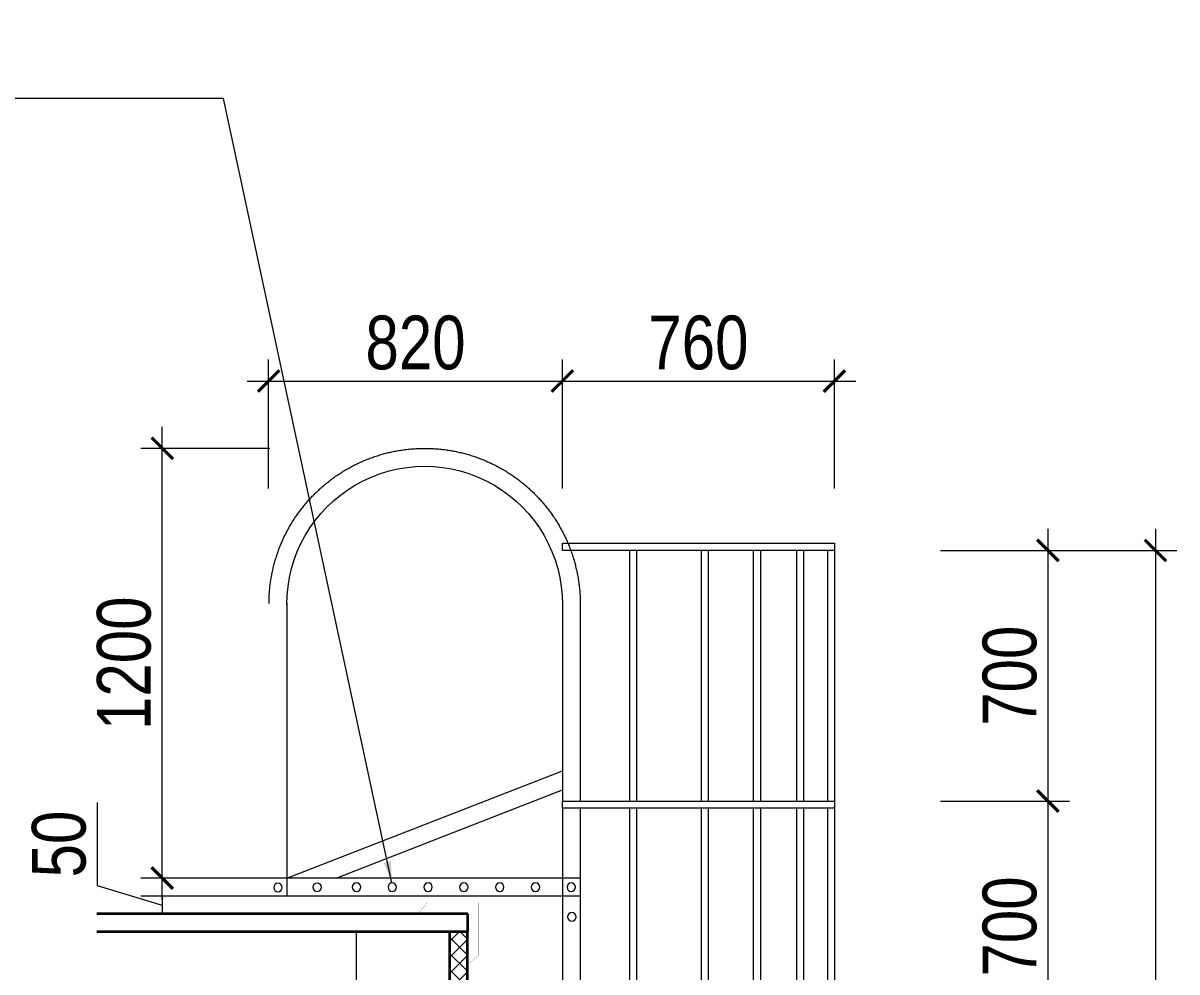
# Model space of a CAD drawing. Header units: millimetres. Extents: x -547695 to 905972, y -1055718 to 167349.
# Drawn here: x -488472 to -482027, y -968577 to -963279 of the extents above; entities that cross this region are included whole.
import ezdxf
from ezdxf.xclip import XClip

# ---------------------------------------------------------------- set-up
doc = ezdxf.new("R2010")
doc.units = ezdxf.units.MM
doc.header["$XCLIPFRAME"] = 0
doc.linetypes.add('CellPin- Chi Thang sat len mai$0$CellPin- Chi Thang sat len mai$0$CENTER', pattern=[2, 1.25, -0.25, 0.25, -0.25])
doc.linetypes.add('HIDDEN', pattern=[9.524999999999999, 6.35, -3.175])
doc.layers.get('DEFPOINTS').update_dxf_attribs({"color": 1, "lineweight": 25})
doc.layers.add('7a-Flashing_01', color=1, linetype='Continuous')
for name, color, linetype, lineweight in [('A-DIMS', 8, 'Continuous', 9), ('A-EQPM', 127, 'Continuous', 9), ('A-HEVY', 111, 'Continuous', 35), ('A-PATT', 252, 'Continuous', 9), ('CellPin- Chi Thang sat len mai$0$CellPin- Chi Thang sat len mai$0$DIM TAN', 169, 'Continuous', 13), ('CellPin- Chi Thang sat len mai$0$CellPin- Chi Thang sat len mai$0$NTT-252-DIM', 252, 'Continuous', 9)]:
    doc.layers.add(name, color=color, linetype=linetype, lineweight=lineweight)
doc.styles.add('VTK_Arial', font='arial.ttf', dxfattribs={"width": 0.8})
doc.dimstyles.new('A-2.5-DIM120 x 2', dxfattribs={"dimscale": 120, "dimtxt": 2.5, "dimasz": 1, "dimexe": 1, "dimexo": 0, "dimgap": 0.5, "dimtad": 1, "dimdec": 0, "dimlfac": 0.5, "dimzin": 12, "dimdsep": 46, "dimtxsty": 'VTK_Arial', "dimblk": 'ARCHTICK', "dimcen": 0, "dimdle": 1, "dimclrd": 256, "dimclre": 256, "dimclrt": 7, "dimadec": 1, "dimazin": 3, "dimtfac": 1, "dimtdec": 0, "dimtmove": 0, "dimatfit": 2, "dimfxl": 5, "dimfxlon": 1, "dimtfill": 1, "dimtolj": 1, "dimtzin": 0, "dimlwd": -1, "dimlwe": -1, "dimarcsym": 0})

# ---------------------------------------------------------------- blocks, each defined once
blk = doc.blocks.new('CellPin- Chi Thang sat len mai$0$CellPin- Chi Thang sat len mai$0$longthang')
at = {"layer": 'A-EQPM'}
blk.add_line((-372.7924551963806, 63.0818787815515), (-372.7924551963806, -616.9181212184485), dxfattribs=at)
for points in [[(387.2075448036194, 83.08187866231071), (-372.7924551964032, 83.08187878152023), (-372.7924551964032, 63.081878781551495), (387.2075448036194, 63.081878781551495)], [(387.2075449489057, -616.9181212184776), (-372.7924551964061, -616.9181212184776), (-372.7924551964061, -636.9181212184448), (387.2075449489057, -636.9181212184448)]]:
    blk.add_wipeout(points).dxf.layer = 'A-EQPM'
for p, q in [((-352.7924551963806, 63.0818787815515), (-352.7924551963806, -616.9181212184485)), ((-286.3347321161509, 63.0818787815515), (-286.3347321161509, -616.9181212184485)), ((-266.3347321161509, 63.0818787815515), (-266.3347321161509, -616.9181212184485)), ((-165.9905080795288, 63.0818787815515), (-165.9905080795288, -616.9181212184485)), ((-145.9905080795288, 63.0818787815515), (-145.9905080795288, -616.9181212184485)), ((-20, 63.0818787815515), (-20, -616.9181212184485)), ((0, 63.0818787815515), (0, -616.9181212184485)), ((180, 63.0818787815515), (180, -616.9181212184485)), ((200, 63.0818787815515), (200, -616.9181212184485))]:
    blk.add_line(p, q, dxfattribs=at)
for points in [[(387.2075448036194, 83.0818787815515), (-372.7924551963806, 83.0818787815515), (-372.7924551963806, 63.0818787815515), (387.2075448036194, 63.0818787815515)], [(387.2075449489057, -616.9181212184485), (-372.7924551963806, -616.9181212184485), (-372.7924551963806, -636.9181212184485), (387.2075449489057, -636.9181212184485)]]:
    blk.add_lwpolyline(points, close=True, dxfattribs=at)
blk.add_wipeout([(387.2075449489057, 83.08187878152228), (-372.7924551964061, 83.08187878152228), (-372.7924551964061, 63.08187878155513), (387.2075449489057, 63.08187878155513)]).dxf.layer = 'A-EQPM'
blk.add_lwpolyline([(387.2075449489057, 83.0818787815515), (-372.7924551963806, 83.0818787815515), (-372.7924551963806, 63.0818787815515), (387.2075449489057, 63.0818787815515)], close=True, dxfattribs=at)
blk = doc.blocks.new('CellPin- Chi Thang sat len mai$0$CellPin- Chi Thang sat len mai$0$dfsgdsfg2dfs1g321')
at = {"layer": 'A-EQPM'}
for p, q in [((700.019496220164, 93.75397236202843, 2.485727519996317e-05), (711.269496220164, 93.75397236202843, 2.485727519996317e-05)), ((706.269496220164, -93.74602763797157, 2.485727519996317e-05), (706.269496220164, 93.75397236202843, 2.485727519996317e-05)), ((711.269496220164, 93.75397236202843, 2.485727519996317e-05), (711.269496220164, -93.74602763797157, 2.485727519996317e-05)), ((713.769496220164, 68.75397236202843, 2.485727519996317e-05), (711.269496220164, 68.75397236202843, 2.485727519996317e-05)), ((713.769496220164, 43.75397236202843, 2.485727519996317e-05), (713.769496220164, 68.75397236202843, 2.485727519996317e-05)), ((723.769496220164, 66.25397236202843, 2.485727519996317e-05), (713.769496220164, 66.25397236202843, 2.485727519996317e-05)), ((723.769496220164, 46.25397236202843, 2.485727519996317e-05), (723.769496220164, 66.25397236202843, 2.485727519996317e-05)), ((713.769496220164, 43.75397236202843, 2.485727519996317e-05), (711.269496220164, 43.75397236202843, 2.485727519996317e-05)), ((723.769496220164, 61.25397236202843, 2.485727519996317e-05), (713.769496220164, 61.25397236202843, 2.485727519996317e-05)), ((723.769496220164, 51.25397236202843, 2.485727519996317e-05), (713.769496220164, 51.25397236202843, 2.485727519996317e-05)), ((723.769496220164, 46.25397236202843, 2.485727519996317e-05), (713.769496220164, 46.25397236202843, 2.485727519996317e-05)), ((711.269496220164, 25.00397236202843, 2.485727519996317e-05), (940.801677390933, 25.0039086266188, 2.739263627304922e-05)), ((940.801677390933, 25.00390862685163, 2.739263627304922e-05), (1204.216522464529, 25, 7.203556805279732e-06)), ((711.269496220164, -24.99602763797157, 2.485727519996317e-05), (940.8024684488773, -24.99609137326479, 2.739265470630414e-05)), ((940.8024684488773, -24.99609137303196, 2.739265470630414e-05), (1204.216522464529, -25, 7.203556805279732e-06)), ((713.769496220164, -43.74602763797157, 2.485727519996317e-05), (711.269496220164, -43.74602763797157, 2.485727519996317e-05)), ((713.769496220164, -43.74602763797157, 2.485727519996317e-05), (713.769496220164, -68.74602763797157, 2.485727519996317e-05)), ((723.769496220164, -46.24602763797157, 2.485727519996317e-05), (713.769496220164, -46.24602763797157, 2.485727519996317e-05)), ((723.769496220164, -51.24602763797157, 2.485727519996317e-05), (713.769496220164, -51.24602763797157, 2.485727519996317e-05)), ((723.769496220164, -61.24602763797157, 2.485727519996317e-05), (713.769496220164, -61.24602763797157, 2.485727519996317e-05)), ((723.769496220164, -46.24602763797157, 2.485727519996317e-05), (723.769496220164, -66.24602763797157, 2.485727519996317e-05)), ((700.019496220164, -93.74602763797157, 2.485727519996317e-05), (711.269496220164, -93.74602763797157, 2.485727519996317e-05)), ((713.769496220164, -68.74602763797157, 2.485727519996317e-05), (711.269496220164, -68.74602763797157, 2.485727519996317e-05)), ((723.769496220164, -66.24602763797157, 2.485727519996317e-05), (713.769496220164, -66.24602763797157, 2.485727519996317e-05))]:
    blk.add_line(p, q, dxfattribs=at)
at = {"layer": 'A-EQPM', "linetype": 'CellPin- Chi Thang sat len mai$0$CellPin- Chi Thang sat len mai$0$CENTER', "ltscale": 0.2}
blk.add_line((1504.477079162374, 0), (646.1820972636342, 0.003972362028434873, 2.485727519996317e-05), dxfattribs=at)
blk = doc.blocks.new('CellPin- Chi Thang sat len mai$0$CellPin- Chi Thang sat len mai$0$12wsaaf')
at = {"layer": 'A-EQPM'}
for p, q in [((-417.5000001124572, 13141.45849128102, -1.93292040339424), (-417.5000000745058, 12440.35742544057, -0.06216875110829934)), ((292.4999999320135, 12992.79849947616, -1.824038377807003), (292.4999999599531, 11490, -1.824038377807003)), ((342.4999999320135, 12992.67600889597, -1.824038377807003), (342.4999999599531, 11490, -1.824038377807003)), ((1111.657040524064, 12992.67600828595, -1.824038377807003), (1111.657040523831, 11656.45216840878, -1.824038377807003)), ((1161.657040524296, 12992.79849880934, -1.824038377807003), (1161.657040523831, 11656.4521681862, -1.824038377807003)), ((342.4990754015744, -4123.547830100171, -1.824038377807003), (292.4990754015744, -4123.547830102034, -1.824038377807003))]:
    blk.add_line(p, q, dxfattribs=at)
at = {"layer": 'A-EQPM', "ltscale": 100}
for p, q in [((292.4999999462161, 12225.31576454919, -1.824038377807003), (1161.657040523831, 12225.31576454919, -1.824038377807003)), ((292.4999999473803, 12175.31576455012, -1.824038377807003), (1161.657040524064, 12175.31576454919, -1.824038377807003))]:
    blk.add_line(p, q, dxfattribs=at)
at = {"layer": 'A-EQPM', "linetype": 'CellPin- Chi Thang sat len mai$0$CellPin- Chi Thang sat len mai$0$CENTER', "ltscale": 5}
blk.add_line((317.4990758830681, -3484.614778896794, -1.824038377807003), (317.4990758830681, -4152.706788472831, -1.824038377807003), dxfattribs=at)
at = {"layer": 'A-EQPM', "elevation": -1.824038377807003}
blk.add_lwpolyline([(1161.657040523831, 11656.4521681862), (1111.657040523831, 11656.45216818806), (1161.657965876628, 11656.45216818806)], dxfattribs=at)
at = {"layer": 'A-EQPM', "linetype": 'HIDDEN', "ltscale": 20, "elevation": -1.824038377807003}
blk.add_lwpolyline([(-647.2184544531628, -4273.544668393792), (1199.443759902846, -4273.544668393792)], dxfattribs=at)
at = {"layer": 'A-EQPM'}
for centre, radius in [((317.499999946449, 12200.31576455012, -1.824038377807003), 11.875), ((417.499999946449, 12200.31576455012, -1.824038377807003), 11.875), ((517.499999946449, 12200.31576455012, -1.824038377807003), 11.875), ((617.499999946449, 12200.31576455012, -1.824038377807003), 11.875), ((717.499999946449, 12200.31576455012, -1.824038377807003), 11.875), ((817.499999946449, 12200.31576455012, -1.824038377807003), 11.875), ((917.499999946449, 12200.31576455012, -1.824038377807003), 11.875), ((1027.07852023514, 12199.83043486997, -1.824038377807003), 11.875), ((1136.657040523831, 12199.34510518983, -1.824038377807003), 11.875), ((315.9612534232438, 8273.452214813791, -1.824038377807003), 11.875), ((315.9612534232438, 7973.452214813791, -1.824038377807003), 11.875), ((315.9612534232438, 7973.452214813791, -1.824038377807003), 11.875), ((315.9612534232438, 6773.452214813791, -1.824038377807003), 11.875), ((315.9612534232438, 6473.452214813791, -1.824038377807003), 11.875), ((315.9612534232438, 6173.452214813791, -1.824038377807003), 11.875), ((315.9612534232438, 5873.452214813791, -1.824038377807003), 11.875), ((315.9612534232438, 5573.452214813791, -1.824038377807003), 11.875), ((315.9612534232438, 5273.452214813791, -1.824038377807003), 11.875), ((315.9612534232438, -2226.547785186209, -1.824038377807003), 11.875), ((315.9612534232438, -2526.547785186209, -1.824038377807003), 11.875), ((315.9612534232438, -2826.547785186209, -1.824038377807003), 11.875), ((315.9612534232438, -3126.547785186209, -1.824038377807003), 11.875), ((315.9612534232438, -3426.547785186209, -1.824038377807003), 11.875), ((315.9612534232438, -3726.547785186209, -1.824038377807003), 11.875), ((317.4990758830681, -4023.547785186209, -1.824038377807003), 11.87550657336813)]:
    blk.add_circle(centre, radius, dxfattribs=at)
at = {"layer": 'CellPin- Chi Thang sat len mai$0$CellPin- Chi Thang sat len mai$0$DIM TAN'}
ref = blk.add_blockref('CellPin- Chi Thang sat len mai$0$CellPin- Chi Thang sat len mai$0$dfsgdsfg2dfs1g321', (118.8835705099627, 11776.45092601422, -1.824038377807003), dxfattribs=at)
XClip(ref).set_block_clipping_path([(653.2296383173962, -179.83616912404977), (992.7734700140136, 150.21368494556373)])
ref = blk.add_blockref('CellPin- Chi Thang sat len mai$0$CellPin- Chi Thang sat len mai$0$dfsgdsfg2dfs1g321', (1318.816698573995, -2223.550601017661, -1.824038377807003), dxfattribs=dict(at, xscale=-1))
XClip(ref).set_block_clipping_path([(700.0194962209207, -179.83592742502515), (976.3177220631042, 150.21182567290816)])
ref = blk.add_blockref('CellPin- Chi Thang sat len mai$0$CellPin- Chi Thang sat len mai$0$dfsgdsfg2dfs1g321', (1318.816698573995, -3723.550601017661, -1.824038377807003), dxfattribs=dict(at, xscale=-1))
XClip(ref).set_block_clipping_path([(700.0194962209207, -179.83592742502515), (976.3177220631042, 150.21182567290816)])
at = {"layer": 'CellPin- Chi Thang sat len mai$0$CellPin- Chi Thang sat len mai$0$NTT-252-DIM'}
blk.add_blockref('CellPin- Chi Thang sat len mai$0$CellPin- Chi Thang sat len mai$0$longthang', (-44.70754487626255, -1386.62966400478, -1.824038377807003), dxfattribs=at)
at = {"layer": 'A-EQPM'}
for p, q in [((292.4990745736286, 11509.99999988079, -1.824038377807003), (292.4990753908642, -4123.547874979675, -1.824038377807003)), ((342.4990745736286, 11509.99999988079, -1.824038377807003), (342.4990753908642, -4123.547874979675, -1.824038377807003))]:
    blk.add_line(p, q, dxfattribs=at)
for centre in [(315.9612534232438, -1626.547785186209, -1.824038377807003), (315.9612534232438, -1926.547785186209, -1.824038377807003)]:
    blk.add_circle(centre, 11.875, dxfattribs=at)
blk.add_wipeout([(342.4999999254942, 13160.265737554459), (-417.5000001123926, 13160.265737673668), (-417.5000001123926, 13140.265737673699), (342.4999999254942, 13140.265737673699)]).translate(0, 0, -0.06232576694626957).dxf.layer = 'A-EQPM'
for p, q in [((-397.5000001124572, 13141.45849128102, -1.93292040339424), (-397.5000000745058, 12440.35742544057, -0.06216875110829934)), ((-331.0422769943252, 13141.45849128102, -1.93292040339424), (-331.0422769943252, 12420.35742544057, -0.06216875110829934)), ((-311.0422769943252, 13141.45849128102, -1.93292040339424), (-311.0422769943252, 12420.35742544057, -0.06216875110829934)), ((-210.698052957654, 13141.45849128102, -1.93292040339424), (-210.698052957654, 12420.35742544057, -0.06216875110829934)), ((-190.698052957654, 13141.45849128102, -1.93292040339424), (-190.698052957654, 12420.35742544057, -0.06216875110829934)), ((-64.70754487812519, 13141.45849128102, -1.93292040339424), (-64.70754487812519, 12420.35742544057, -0.06216875110829934)), ((-44.70754487812519, 13141.45849128102, -1.93292040339424), (-44.70754487812519, 12420.35742544057, -0.06216875110829934)), ((135.2924551218748, 13141.45849128102, -1.93292040339424), (135.2924551218748, 12420.35742544057, -0.06216875110829934)), ((155.2924551218748, 13141.45849128102, -1.93292040339424), (155.2924551218748, 12420.35742544057, -0.06216875110829934))]:
    blk.add_line(p, q, dxfattribs=at)
at = {"layer": 'A-EQPM', "elevation": -1.824038377807003}
blk.add_lwpolyline([(342.4999999254942, 13160.26573767362), (-417.5000001124572, 13160.26573767362), (-417.5000001124572, 13140.26573767362), (342.4999999254942, 13140.26573767362)], close=True, dxfattribs=at)
at = {"layer": 'CellPin- Chi Thang sat len mai$0$CellPin- Chi Thang sat len mai$0$NTT-252-DIM'}
for p in [(-44.70754487998784, 11213.37033599522, -1.824038377807003), (-44.70754487812519, 7713.37033599522, -1.824038377807003), (-44.70754487626255, -686.6296640047804, -1.824038377807003)]:
    blk.add_blockref('CellPin- Chi Thang sat len mai$0$CellPin- Chi Thang sat len mai$0$longthang', p, dxfattribs=at)
at = {"layer": 'A-EQPM'}
for centre in [(315.9612534232438, 10973.45221481379, -1.824038377807003), (315.9612534232438, 10673.45221481379, -1.824038377807003), (315.9612534232438, 7673.452214813791, -1.824038377807003), (315.9612534232438, 7373.452214813791, -1.824038377807003), (315.9612534232438, 7073.452214813791, -1.824038377807003), (315.9612534232438, -726.5477851862088, -1.824038377807003), (315.9612534232438, -1026.547785186209, -1.824038377807003), (315.9612534232438, -1326.547785186209, -1.824038377807003)]:
    blk.add_circle(centre, 11.875, dxfattribs=at)
at = {"layer": 'CellPin- Chi Thang sat len mai$0$CellPin- Chi Thang sat len mai$0$DIM TAN'}
ref = blk.add_blockref('CellPin- Chi Thang sat len mai$0$CellPin- Chi Thang sat len mai$0$dfsgdsfg2dfs1g321', (1318.770416560117, 7776.449393346906, -1.824038377807003), dxfattribs=dict(at, xscale=-1))
XClip(ref).set_block_clipping_path([(700.0194962209207, -179.83616912404977), (976.271440670098, 150.21187389682018)])
at = {"layer": 'CellPin- Chi Thang sat len mai$0$CellPin- Chi Thang sat len mai$0$NTT-252-DIM'}
for p in [(-44.70754487812519, 11913.37033599522, -1.824038377807003), (-44.70754487998784, 10513.37033599522, -1.824038377807003), (-44.70754487719387, 13.37033599521965, -1.824038377807003)]:
    blk.add_blockref('CellPin- Chi Thang sat len mai$0$CellPin- Chi Thang sat len mai$0$longthang', p, dxfattribs=at)
blk.add_wipeout([(342.5000000707805, 13160.265737672977), (-417.50000011239547, 13160.265737672977), (-417.50000011239547, 13140.26573767301), (342.5000000707805, 13140.26573767301)]).translate(0, 0, -0.06232576694626957).dxf.layer = 'A-EQPM'
at = {"layer": 'A-EQPM'}
blk.add_line((-417.5000000745058, 12420.35742543987, -0.06216875110829934), (-417.5000000745058, 11996.45221477677, -1.824038377807003), dxfattribs=at)
at = {"layer": 'A-EQPM', "elevation": -1.824038377807003}
blk.add_lwpolyline([(342.5000000707805, 13160.26573767362), (-417.5000001124572, 13160.26573767362), (-417.5000001124572, 13140.26573767362), (342.5000000707805, 13140.26573767362)], close=True, dxfattribs=at)
at = {"layer": 'A-EQPM'}
for centre in [(315.9612534232438, 11873.45221481379, -1.824038377807003), (315.9612534232438, 11573.45221481379, -1.824038377807003), (315.9612534232438, 11273.45221481379, -1.824038377807003), (315.9612534232438, 10373.45221481379, -1.824038377807003), (315.9612534232438, 10373.45221481379, -1.824038377807003), (315.9612534232438, 10073.45221481379, -1.824038377807003), (315.9612534232438, 10073.45221481379, -1.824038377807003), (315.9612534232438, -126.5477851862088, -1.824038377807003), (315.9612534232438, -426.5477851862088, -1.824038377807003)]:
    blk.add_circle(centre, 11.875, dxfattribs=at)
at = {"layer": 'A-EQPM', "ltscale": 5}
for radius in [434.5834319749092, 384.5834319749092]:
    blk.add_arc((727.0785202265251, 12990.7323325742, -1.824038377807003), radius, 359.727594167615, 180.2724058857452, dxfattribs=at)
at = {"layer": 'CellPin- Chi Thang sat len mai$0$CellPin- Chi Thang sat len mai$0$DIM TAN'}
ref = blk.add_blockref('CellPin- Chi Thang sat len mai$0$CellPin- Chi Thang sat len mai$0$dfsgdsfg2dfs1g321', (1318.770416560117, 11776.44939334691, -1.824038377807003), dxfattribs=dict(at, xscale=-1))
XClip(ref).set_block_clipping_path([(700.0194962209207, -179.83616912404977), (976.271440670098, 150.21187389682018)])
ref = blk.add_blockref('CellPin- Chi Thang sat len mai$0$CellPin- Chi Thang sat len mai$0$dfsgdsfg2dfs1g321', (1318.807442171499, -223.5504389544949, -1.824038377807003), dxfattribs=dict(at, xscale=-1))
XClip(ref).set_block_clipping_path([(700.0194962209207, -179.83592742502515), (976.308465788723, 150.21178565715672)])
at = {"layer": 'CellPin- Chi Thang sat len mai$0$CellPin- Chi Thang sat len mai$0$NTT-252-DIM'}
for p in [(-44.70754487998784, 9813.37033599522, -1.824038377807003), (-44.70754487626255, 713.3703359952196, -1.824038377807003)]:
    blk.add_blockref('CellPin- Chi Thang sat len mai$0$CellPin- Chi Thang sat len mai$0$longthang', p, dxfattribs=at)
at = {"layer": 'A-EQPM'}
for centre in [(315.9612534232438, 9773.452214813791, -1.824038377807003), (315.9612534232438, 9773.452214813791, -1.824038377807003), (315.9612534232438, 9473.452214813791, -1.824038377807003), (315.9612534232438, 473.4522148137912, -1.824038377807003), (315.9612534232438, 173.4522148137912, -1.824038377807003)]:
    blk.add_circle(centre, 11.875, dxfattribs=at)
at = {"layer": 'CellPin- Chi Thang sat len mai$0$CellPin- Chi Thang sat len mai$0$DIM TAN'}
ref = blk.add_blockref('CellPin- Chi Thang sat len mai$0$CellPin- Chi Thang sat len mai$0$dfsgdsfg2dfs1g321', (1318.770416560117, 9776.449393346906, -1.824038377807003), dxfattribs=dict(at, xscale=-1))
XClip(ref).set_block_clipping_path([(700.0194962209207, -179.83616912404977), (976.271440670098, 150.21187389682018)])
at = {"layer": 'CellPin- Chi Thang sat len mai$0$CellPin- Chi Thang sat len mai$0$NTT-252-DIM'}
for p in [(-44.70754487998784, 9113.37033599522, -1.824038377807003), (-44.70754487719387, 1413.37033599522, -1.824038377807003)]:
    blk.add_blockref('CellPin- Chi Thang sat len mai$0$CellPin- Chi Thang sat len mai$0$longthang', p, dxfattribs=at)
for points, z in [([(342.4999999255806, 12440.357425320637), (-417.5000000744194, 12440.357425439872), (-417.5000000744194, 12420.35742543999), (342.4999999255806, 12420.35742543999)], -0.06216875110829934), ([(342.5000000707805, 11996.452214776737), (-417.5000000745313, 11996.452214776737), (-417.5000000745313, 11976.45221477677), (342.5000000707805, 11976.45221477677)], -1.824038377807003)]:
    blk.add_wipeout(points).translate(0, 0, z).dxf.layer = 'A-EQPM'
at = {"layer": 'A-EQPM'}
for p, q in [((-397.5000000745058, 12420.35742543987, -0.06216875110829934), (-397.5000000745058, 11996.45221477677, -1.824038377807003)), ((-331.0422769943252, 12420.35742543987, -0.06216875110829934), (-331.0422769943252, 11996.45221477677, -1.824038377807003)), ((-311.0422769943252, 12420.35742543987, -0.06216875110829934), (-311.0422769943252, 11996.45221477677, -1.824038377807003)), ((-210.698052957654, 12420.35742543987, -0.06216875111446862), (-210.698052957654, 11996.45221477677, -1.824038377813173)), ((-190.698052957654, 12420.35742543987, -0.06216875111446862), (-190.698052957654, 11996.45221477677, -1.824038377813173)), ((-64.70754487812519, 12420.35742543987, -0.06216875110829934), (-64.70754487812519, 11996.45221477677, -1.824038377807003)), ((-44.70754487812519, 12420.35742543987, -0.06216875110829934), (-44.70754487812519, 11996.45221477677, -1.824038377807003)), ((135.2924551218748, 12420.35742543987, -0.06216875110829934), (135.2924551218748, 11996.45221477677, -1.824038377807003)), ((155.2924551218748, 12420.35742543987, -0.06216875110829934), (155.2924551218748, 11996.45221477677, -1.824038377807003))]:
    blk.add_line(p, q, dxfattribs=at)
for points, elevation in [([(342.4999999254942, 12440.35742543987), (-417.5000000745058, 12440.35742543987), (-417.5000000745058, 12420.35742543987), (342.4999999254942, 12420.35742543987)], -0.06216875110829934), ([(342.5000000707805, 11996.45221477677), (-417.5000000745058, 11996.45221477677), (-417.5000000745058, 11976.45221477677), (342.5000000707805, 11976.45221477677)], -1.824038377807003)]:
    blk.add_lwpolyline(points, close=True, dxfattribs=dict(at, elevation=elevation))
for centre in [(315.9612534232438, 9173.452214813791, -1.824038377807003), (315.9612534232438, 8873.452214813791, -1.824038377807003), (315.9612534232438, 8873.452214813791, -1.824038377807003), (315.9612534232438, 8573.452214813791, -1.824038377807003), (315.9612534232438, 1373.452214813791, -1.824038377807003), (315.9612534232438, 1073.452214813791, -1.824038377807003), (315.9612534232438, 773.4522148137912, -1.824038377807003)]:
    blk.add_circle(centre, 11.875, dxfattribs=at)
at = {"layer": 'CellPin- Chi Thang sat len mai$0$CellPin- Chi Thang sat len mai$0$NTT-252-DIM'}
for p in [(-44.70754487998784, 8413.37033599522, -1.824038377807003), (-44.70754487626255, 2113.37033599522, -1.824038377807003)]:
    blk.add_blockref('CellPin- Chi Thang sat len mai$0$CellPin- Chi Thang sat len mai$0$longthang', p, dxfattribs=at)
at = {"layer": 'A-EQPM'}
for centre in [(315.9612534232438, 1973.452214813791, -1.824038377807003), (315.9612534232438, 1673.452214813791, -1.824038377807003)]:
    blk.add_circle(centre, 11.875, dxfattribs=at)
at = {"layer": 'CellPin- Chi Thang sat len mai$0$CellPin- Chi Thang sat len mai$0$DIM TAN'}
ref = blk.add_blockref('CellPin- Chi Thang sat len mai$0$CellPin- Chi Thang sat len mai$0$dfsgdsfg2dfs1g321', (1318.798185768537, 1776.449412567541, -1.824038377807003), dxfattribs=dict(at, xscale=-1))
XClip(ref).set_block_clipping_path([(700.0194962209207, -179.83592742502515), (976.2992095143127, 150.2117456414344)])
at = {"layer": 'CellPin- Chi Thang sat len mai$0$CellPin- Chi Thang sat len mai$0$NTT-252-DIM'}
blk.add_blockref('CellPin- Chi Thang sat len mai$0$CellPin- Chi Thang sat len mai$0$longthang', (-44.70754487719387, 2813.37033599522, -1.824038377807003), dxfattribs=at)
blk.add_wipeout([(342.5000000707805, 12440.357425440066), (-417.5000000745058, 12440.357425440066), (-417.5000000745058, 12420.357425440163), (342.5000000707805, 12420.357425440163)]).translate(0, 0, -0.06216875110829934).dxf.layer = 'A-EQPM'
at = {"layer": 'A-EQPM', "elevation": -0.06216875110829934}
blk.add_lwpolyline([(342.5000000707805, 12440.35742543987), (-417.5000000745058, 12440.35742543987), (-417.5000000745058, 12420.35742543987), (342.5000000707805, 12420.35742543987)], close=True, dxfattribs=at)
at = {"layer": 'A-EQPM'}
for centre in [(315.9612534232438, 2573.452214813791, -1.824038377807003), (315.9612534232438, 2273.452214813791, -1.824038377807003)]:
    blk.add_circle(centre, 11.875, dxfattribs=at)
at = {"layer": 'CellPin- Chi Thang sat len mai$0$CellPin- Chi Thang sat len mai$0$NTT-252-DIM'}
blk.add_blockref('CellPin- Chi Thang sat len mai$0$CellPin- Chi Thang sat len mai$0$longthang', (-44.70754487626255, 3513.37033599522, -1.824038377807003), dxfattribs=at)
at = {"layer": 'A-EQPM'}
for centre in [(315.9612534232438, 3473.452214813791, -1.824038377807003), (315.9612534232438, 3173.452214813791, -1.824038377807003), (315.9612534232438, 2873.452214813791, -1.824038377807003)]:
    blk.add_circle(centre, 11.875, dxfattribs=at)
at = {"layer": 'CellPin- Chi Thang sat len mai$0$CellPin- Chi Thang sat len mai$0$NTT-252-DIM'}
blk.add_blockref('CellPin- Chi Thang sat len mai$0$CellPin- Chi Thang sat len mai$0$longthang', (-44.70754487719387, 4213.37033599522, -1.824038377807003), dxfattribs=at)
at = {"layer": 'A-EQPM'}
for centre in [(315.9612534232438, 4073.452214813791, -1.824038377807003), (315.9612534232438, 3773.452214813791, -1.824038377807003)]:
    blk.add_circle(centre, 11.875, dxfattribs=at)
at = {"layer": 'CellPin- Chi Thang sat len mai$0$CellPin- Chi Thang sat len mai$0$DIM TAN'}
ref = blk.add_blockref('CellPin- Chi Thang sat len mai$0$CellPin- Chi Thang sat len mai$0$dfsgdsfg2dfs1g321', (1318.788929365808, 3776.449412577786, -1.824038377807003), dxfattribs=dict(at, xscale=-1))
XClip(ref).set_block_clipping_path([(700.0194962209207, -179.83592742502515), (976.2899532400188, 150.21170562571933)])
at = {"layer": 'CellPin- Chi Thang sat len mai$0$CellPin- Chi Thang sat len mai$0$NTT-252-DIM'}
blk.add_blockref('CellPin- Chi Thang sat len mai$0$CellPin- Chi Thang sat len mai$0$longthang', (-44.70754487719387, 4913.37033599522, -1.824038377807003), dxfattribs=at)
at = {"layer": 'A-EQPM'}
for centre in [(315.9612534232438, 4673.452214813791, -1.824038377807003), (315.9612534232438, 4373.452214813791, -1.824038377807003)]:
    blk.add_circle(centre, 11.875, dxfattribs=at)
at = {"layer": 'CellPin- Chi Thang sat len mai$0$CellPin- Chi Thang sat len mai$0$NTT-252-DIM'}
blk.add_blockref('CellPin- Chi Thang sat len mai$0$CellPin- Chi Thang sat len mai$0$longthang', (-44.70754487812519, 5613.37033599522, -1.824038377807003), dxfattribs=at)
at = {"layer": 'A-EQPM'}
blk.add_circle((315.9612534232438, 4973.452214813791, -1.824038377807003), 11.875, dxfattribs=at)
at = {"layer": 'CellPin- Chi Thang sat len mai$0$CellPin- Chi Thang sat len mai$0$NTT-252-DIM'}
blk.add_blockref('CellPin- Chi Thang sat len mai$0$CellPin- Chi Thang sat len mai$0$longthang', (-44.70754487719387, 6313.37033599522, -1.824038377807003), dxfattribs=at)
at = {"layer": 'CellPin- Chi Thang sat len mai$0$CellPin- Chi Thang sat len mai$0$DIM TAN'}
ref = blk.add_blockref('CellPin- Chi Thang sat len mai$0$CellPin- Chi Thang sat len mai$0$dfsgdsfg2dfs1g321', (1318.779672963079, 5776.44939333573, -1.824038377807003), dxfattribs=dict(at, xscale=-1))
XClip(ref).set_block_clipping_path([(700.0194962209207, -179.83592742502515), (976.2806969656085, 150.2116656099679)])
at = {"layer": 'CellPin- Chi Thang sat len mai$0$CellPin- Chi Thang sat len mai$0$NTT-252-DIM'}
blk.add_blockref('CellPin- Chi Thang sat len mai$0$CellPin- Chi Thang sat len mai$0$longthang', (-44.70754487812519, 7013.37033599522, -1.824038377807003), dxfattribs=at)
blk = doc.blocks.new('ẻgergerg')
at = {"layer": 'A-EQPM'}
ref = blk.add_blockref('CellPin- Chi Thang sat len mai$0$CellPin- Chi Thang sat len mai$0$12wsaaf', (917.499076177075, -5270.360542174545, -6.781546323929229), dxfattribs=dict(at, xscale=-1))
XClip(ref).set_block_clipping_path([(-418.5000001091976, 12175.315764549188), (1161.6570405228995, 13663.582203100435)])
ref = blk.add_blockref('CellPin- Chi Thang sat len mai$0$CellPin- Chi Thang sat len mai$0$12wsaaf', (917.4990758830681, 4273.544715821859, 1.824038377807003), dxfattribs=dict(at, xscale=-1))
XClip(ref).set_block_clipping_path([(-418.0387739380676, -4220.6883121180435), (343.49907483796414, 2196.4522147767566)])
at = {"layer": 'A-EQPM', "ltscale": 0.3, "elevation": -0.0001105632546261059}
for points in [[(-194.1579643483856, 6954.955222376506), (575.0000013571116, 7254.955222416669)], [(-56.55911341198953, 6954.955222376273), (575.0000013443059, 7201.286591093871)]]:
    blk.add_lwpolyline(points, dxfattribs=at)
at = {"layer": 'A-EQPM'}
ref = blk.add_blockref('CellPin- Chi Thang sat len mai$0$CellPin- Chi Thang sat len mai$0$12wsaaf', (917.4990762124653, 2173.544715821859, 1.824038377807003), dxfattribs=dict(at, xscale=-1))
XClip(ref).set_block_clipping_path([(-418.5000000390355, 4296.452214776815), (342.4999999834181, 4731.41050655322)])
blk = doc.blocks.new('_ARCHTICK')
at = {"color": 0, "linetype": 'ByBlock', "const_width": 0.15}
blk.add_lwpolyline([(-0.5, -0.5), (0.5, 0.5)], dxfattribs=at)
blk = doc.blocks.new('*D1144')
at = {"layer": 'A-DIMS', "transparency": 16777216}
for p, q in [((-487693.9999999999, -968173.8716828832), (-487693.9999999999, -965533.8716828834)), ((-487093.9999999999, -965653.8716828834), (-487813.9999999999, -965653.8716828834)), ((-487098.1066906651, -968053.8716828832), (-487813.9999999999, -968053.8716828832))]:
    blk.add_line(p, q, dxfattribs=at)
at = {"layer": 'DEFPOINTS', "color": 0, "transparency": 16777216}
for p in [(-487693.9999999999, -965653.8716828834), (-486228.9496496658, -965653.8716828834), (-487098.1066906651, -968053.8716828832)]:
    blk.add_point(p, dxfattribs=at)
at = {"layer": 'A-DIMS', "transparency": 16777216, "xscale": 120, "yscale": 120, "zscale": 120}
for p, rotation in [((-487693.9999999999, -965653.8716828834), 90), ((-487693.9999999999, -968053.8716828832), 270)]:
    blk.add_blockref('_ARCHTICK', p, dxfattribs=dict(at, rotation=rotation))
at = {"layer": 'A-DIMS', "color": 7, "transparency": 16777216, "insert": (-487907.1718963163, -966853.8716828832), "char_height": 300, "attachment_point": 5, "rotation": 90, "style": 'VTK_Arial', "bg_fill": 3, "box_fill_scale": 1.1, "bg_fill_color": 257, "bg_fill_transparency": 0}
blk.add_mtext('\\A1;1200', dxfattribs=at)
blk = doc.blocks.new('*D1145')
at = {"layer": 'A-DIMS', "transparency": 16777216}
for p, q in [((-487100.106690666, -965877.9235864067), (-487100.106690666, -965157.9235864067)), ((-485459.7914792765, -965877.9235864067), (-485459.7914792765, -965157.9235864067)), ((-487220.106690666, -965277.9235864067), (-485339.7914792765, -965277.9235864067))]:
    blk.add_line(p, q, dxfattribs=at)
at = {"layer": 'DEFPOINTS', "color": 0, "transparency": 16777216}
for p in [(-485459.7914792765, -965277.9235864067), (-487100.106690666, -966518.9062143629), (-485459.7914792765, -966526.6954443095)]:
    blk.add_point(p, dxfattribs=at)
at = {"layer": 'A-DIMS', "transparency": 16777216, "xscale": 120, "yscale": 120, "zscale": 120, "rotation": 180}
blk.add_blockref('_ARCHTICK', (-487100.106690666, -965277.9235864067), dxfattribs=at)
at = {"layer": 'A-DIMS', "transparency": 16777216, "xscale": 120, "yscale": 120, "zscale": 120}
blk.add_blockref('_ARCHTICK', (-485459.7914792765, -965277.9235864067), dxfattribs=at)
at = {"layer": 'A-DIMS', "color": 7, "transparency": 16777216, "insert": (-486279.9490849712, -965064.7516900903), "char_height": 300, "attachment_point": 5, "style": 'VTK_Arial', "bg_fill": 3, "box_fill_scale": 1.1, "bg_fill_color": 257, "bg_fill_transparency": 0}
blk.add_mtext('\\A1;820', dxfattribs=at)
blk = doc.blocks.new('*D1146')
at = {"layer": 'A-DIMS', "transparency": 16777216}
for p, q in [((-485459.7914792765, -965877.9235864067), (-485459.7914792765, -965157.9235864067)), ((-483939.7926093925, -965877.9235864067), (-483939.7926093925, -965157.9235864067)), ((-485579.7914792765, -965277.9235864067), (-483819.7926093925, -965277.9235864067))]:
    blk.add_line(p, q, dxfattribs=at)
at = {"layer": 'DEFPOINTS', "color": 0, "transparency": 16777216}
for p in [(-483939.7926093925, -965277.9235864067), (-483939.7926093925, -966183.9717366344), (-485459.7914792765, -966526.6954443095)]:
    blk.add_point(p, dxfattribs=at)
at = {"layer": 'A-DIMS', "transparency": 16777216, "xscale": 120, "yscale": 120, "zscale": 120, "rotation": 180}
blk.add_blockref('_ARCHTICK', (-485459.7914792765, -965277.9235864067), dxfattribs=at)
at = {"layer": 'A-DIMS', "transparency": 16777216, "xscale": 120, "yscale": 120, "zscale": 120}
blk.add_blockref('_ARCHTICK', (-483939.7926093925, -965277.9235864067), dxfattribs=at)
at = {"layer": 'A-DIMS', "color": 7, "transparency": 16777216, "insert": (-484699.7920443345, -965064.7516900903), "char_height": 300, "attachment_point": 5, "style": 'VTK_Arial', "bg_fill": 3, "box_fill_scale": 1.1, "bg_fill_color": 257, "bg_fill_transparency": 0}
blk.add_mtext('\\A1;760', dxfattribs=at)
blk = doc.blocks.new('*D1153')
at = {"layer": 'A-DIMS', "transparency": 16777216}
for p, q in [((-482747.2715936411, -969143.7883613249), (-482747.2715936411, -967503.7883613305)), ((-483347.2715936411, -967623.7883613305), (-482627.2715936411, -967623.7883613305)), ((-483347.2715936411, -969023.7883613249), (-482627.2715936411, -969023.7883613249))]:
    blk.add_line(p, q, dxfattribs=at)
at = {"layer": 'DEFPOINTS', "color": 0, "transparency": 16777216}
for p in [(-483610.7411014498, -967623.7883613305), (-482747.2715936411, -967623.7883613305), (-483610.7411014501, -969023.7883613249)]:
    blk.add_point(p, dxfattribs=at)
at = {"layer": 'A-DIMS', "transparency": 16777216, "xscale": 120, "yscale": 120, "zscale": 120}
for p, rotation in [((-482747.2715936411, -967623.7883613305), 90), ((-482747.2715936411, -969023.7883613249), 270)]:
    blk.add_blockref('_ARCHTICK', p, dxfattribs=dict(at, rotation=rotation))
at = {"layer": 'A-DIMS', "color": 7, "transparency": 16777216, "insert": (-482960.4434899576, -968323.7883613277), "char_height": 300, "attachment_point": 5, "rotation": 90, "style": 'VTK_Arial', "bg_fill": 3, "box_fill_scale": 1.1, "bg_fill_color": 257, "bg_fill_transparency": 0}
blk.add_mtext('\\A1;700', dxfattribs=at)
blk = doc.blocks.new('*D1154')
at = {"layer": 'A-DIMS', "transparency": 16777216}
for p, q in [((-482747.2715936411, -967743.7883613305), (-482747.2715936411, -966103.7883613361)), ((-483347.2715936411, -966223.7883613361), (-482627.2715936411, -966223.7883613361)), ((-483347.2715936411, -967623.7883613305), (-482627.2715936411, -967623.7883613305))]:
    blk.add_line(p, q, dxfattribs=at)
at = {"layer": 'DEFPOINTS', "color": 0, "transparency": 16777216}
for p in [(-483610.7411014498, -966223.7883613361), (-482747.2715936411, -966223.7883613361), (-483610.7411014501, -967623.7883613305)]:
    blk.add_point(p, dxfattribs=at)
at = {"layer": 'A-DIMS', "transparency": 16777216, "xscale": 120, "yscale": 120, "zscale": 120}
for p, rotation in [((-482747.2715936411, -966223.7883613361), 90), ((-482747.2715936411, -967623.7883613305), 270)]:
    blk.add_blockref('_ARCHTICK', p, dxfattribs=dict(at, rotation=rotation))
at = {"layer": 'A-DIMS', "color": 7, "transparency": 16777216, "insert": (-482960.4434899576, -966923.7883613333), "char_height": 300, "attachment_point": 5, "rotation": 90, "style": 'VTK_Arial', "bg_fill": 3, "box_fill_scale": 1.1, "bg_fill_color": 257, "bg_fill_transparency": 0}
blk.add_mtext('\\A1;700', dxfattribs=at)
blk = doc.blocks.new('*D1155')
at = {"layer": 'A-DIMS', "transparency": 16777216}
for p, q in [((-482147.2715936411, -966103.7883613361), (-482147.2715936411, -977543.7883612914)), ((-482747.2715936411, -966223.7883613361), (-482027.2715936411, -966223.7883613361)), ((-482747.2715936411, -977423.7883612914), (-482027.2715936411, -977423.7883612914))]:
    blk.add_line(p, q, dxfattribs=at)
at = {"layer": 'DEFPOINTS', "color": 0, "transparency": 16777216}
for p in [(-483610.7411014498, -966223.7883613361), (-483610.7411014501, -977423.7883612914), (-482147.2715936411, -977423.7883612914)]:
    blk.add_point(p, dxfattribs=at)
at = {"layer": 'A-DIMS', "transparency": 16777216, "xscale": 120, "yscale": 120, "zscale": 120}
for p, rotation in [((-482147.2715936411, -966223.7883613361), 90), ((-482147.2715936411, -977423.7883612914), 270)]:
    blk.add_blockref('_ARCHTICK', p, dxfattribs=dict(at, rotation=rotation))
at = {"layer": 'A-DIMS', "color": 7, "transparency": 16777216, "insert": (-482360.4434899576, -971823.7883613138), "char_height": 300, "attachment_point": 5, "rotation": 90, "style": 'VTK_Arial', "bg_fill": 3, "box_fill_scale": 1.1, "bg_fill_color": 257, "bg_fill_transparency": 0}
blk.add_mtext('\\A1;5600', dxfattribs=at)
blk = doc.blocks.new('3g3g')
at = {"layer": 'A-PATT'}
h = blk.add_hatch(dxfattribs=at)
h.set_pattern_fill('ANSI37', color=256, scale=10, angle=1.403341859706975e-14)
h.set_pattern_definition([(45.00000000000001, (-417346.4069379378, 321578.1893199501), (-22.45064030267289, 22.45064030267288), []), (135, (-417346.4069379378, 321578.1893199501), (-22.45064030267288, -22.45064030267289), [])])
h.paths.add_polyline_path([(-9.999995864694938, 149.9999999991851), (-59.99999586469494, 149.9999999991851), (-59.99999586469494, 18450), (-9.999995864694938, 18450)])
blk.add_lwpolyline([(-9.999995864694938, 149.9999999991851), (-59.99999586469494, 149.9999999991851), (-59.99999586469494, 18450), (-9.999995864694938, 18450)], close=True)
at = {"layer": 'A-PATT', "ltscale": 0.3}
blk.add_lwpolyline([(249.9999998467974, 0), (249.9999998467974, 18450)], dxfattribs=at)
blk = doc.blocks.new('up goc')
at = {"layer": '7a-Flashing_01', "const_width": 0.4991635426104162}
blk.add_lwpolyline([(-154.7138167084195, 0.001297896960750222), (-139.7389104296453, 0.001297896960750222), (-114.2812472605146, 30.71977981762029), (30.71875274041668, 30.71977981762029), (30.71875274041668, -114.2802201823797), (0.0002708151005208492, -139.7378833496477), (0.0002708151005208492, -154.7127896302845)], dxfattribs=at)
blk = doc.blocks.new('*D1200')
at = {"layer": 'A-DIMS', "transparency": 16777216}
for p, q in [((-488057.1718963163, -967631.945953504), (-488057.1718963163, -968094.9200326308)), ((-488057.1718963163, -968094.9200326308), (-487693.9999999999, -968203.8716828832)), ((-487098.1066906656, -968153.8716828832), (-487813.9999999999, -968153.8716828832)), ((-487693.9999999999, -968153.8716828832), (-487693.9999999999, -968253.8716828832)), ((-487098.1066906656, -968253.8716828832), (-487813.9999999999, -968253.8716828832))]:
    blk.add_line(p, q, dxfattribs=at)
at = {"layer": 'DEFPOINTS', "color": 0, "transparency": 16777216}
for p in [(-487098.1066906656, -968153.8716828832), (-487693.9999999999, -968253.8716828832), (-487098.1066906656, -968253.8716828832)]:
    blk.add_point(p, dxfattribs=at)
at = {"layer": 'A-DIMS', "color": 7, "transparency": 16777216, "insert": (-488270.3437926328, -967863.4329930674), "char_height": 300, "attachment_point": 5, "rotation": 90, "style": 'VTK_Arial', "bg_fill": 3, "box_fill_scale": 1.1, "bg_fill_color": 257, "bg_fill_transparency": 0}
blk.add_mtext('\\A1;50', dxfattribs=at)

msp = doc.modelspace()

# ---------------------------------------------------------------- block references
at = {"layer": 'A-DIMS', "xscale": 2, "yscale": 2, "zscale": 2}
msp.add_blockref('ẻgergerg', (-486609.7907619716, -981963.7821276325, 0.0002211265092522118), dxfattribs=at)

# ---------------------------------------------------------------- dimensions: what is measured, and where the dimension line sits
at = {"layer": 'A-DIMS'}
dim = msp.add_linear_dim(base=(-482747.2715936411, -967623.7883613305), p1=(-483610.7411014501, -969023.7883613249, 0.0002211265092522118), p2=(-483610.7411014498, -967623.7883613305, 0.0002211265092517678), angle=90, dimstyle='A-2.5-DIM120 x 2', override={"dimpost": '\\X', "dimtmove": 1}, dxfattribs=at)
dim.commit()
dim.dimension.update_dxf_attribs({"geometry": '*D1153', "text_midpoint": (-482960.4434899576, -968323.7883613277)})

# ---------------------------------------------------------------- next in the draw order: linework, layer by layer
at = {"layer": 'A-HEVY', "elevation": -17.21094827696321}
for points in [[(-485987.7907705484, -968253.8716828832), (-488060.3437926329, -968253.8716828832)], [(-485987.7907705484, -968353.8716828832), (-485987.7907705484, -968253.8716828832)], [(-485987.7907705484, -968353.8716828832), (-488060.3437926329, -968353.8716828832)]]:
    msp.add_lwpolyline(points, dxfattribs=at)
at = {"layer": 'A-PATT'}
msp.add_lwpolyline([(-486609.7907619716, -981963.7821276325), (-486609.7907619716, -968561.4999999999)], dxfattribs=at)

# ---------------------------------------------------------------- next in the draw order: block references
at = {"layer": 'A-HEVY', "ltscale": 0.3}
ref = msp.add_blockref('3g3g', (-486109.790762278, -981963.7821276481), dxfattribs=dict(at, xscale=-2, yscale=2, zscale=2))
XClip(ref).set_block_clipping_path([(-60.999995863996446, 7.799826562404633e-09), (249.99999984703027, 6804.955222382443)])

# ---------------------------------------------------------------- next in the draw order: dimensions: what is measured, and where the dimension line sits
at = {"layer": 'A-DIMS'}
for base, p1, p2, override, picture, middle in [((-487693.9999999999, -965653.8716828834), (-487098.1066906651, -968053.8716828832, -17.21094827696321), (-486228.9496496658, -965653.8716828834, -17.21094827696321), {"dimpost": '\\X', "dimblk": 'ARCHTICK', "dimtmove": 1, "dimtfill": 1, "dimtfillclr": 0}, '*D1144', (-487907.1718963163, -966853.8716828832)), ((-482747.2715936411, -966223.7883613361), (-483610.7411014501, -967623.7883613305, 0.0002211265092522118), (-483610.7411014498, -966223.7883613361, 0.0002211265092517678), {"dimpost": '\\X', "dimtmove": 1}, '*D1154', (-482960.4434899576, -966923.7883613333))]:
    dim = msp.add_linear_dim(base=base, p1=p1, p2=p2, angle=90, dimstyle='A-2.5-DIM120 x 2', override=override, dxfattribs=at)
    dim.commit()
    dim.dimension.update_dxf_attribs({"geometry": picture, "text_midpoint": middle})

# ---------------------------------------------------------------- next in the draw order: block references
at = {"xscale": 2, "yscale": 2, "zscale": 2}
msp.add_blockref('up goc', (-485987.7907705484, -968253.8716828832, -17.21094827696321), dxfattribs=at)

# ---------------------------------------------------------------- next in the draw order: dimensions: what is measured, and where the dimension line sits
at = {"layer": 'A-DIMS'}
dim = msp.add_linear_dim(base=(-485459.7914792765, -965277.9235864067), p1=(-487100.106690666, -966518.9062143629, -17.21094827696321), p2=(-485459.7914792765, -966526.6954443095, -17.21094827696321), dimstyle='A-2.5-DIM120 x 2', override={"dimpost": '\\X'}, dxfattribs=at)
dim.commit()
dim.dimension.update_dxf_attribs({"geometry": '*D1145', "text_midpoint": (-486279.9490849712, -965064.7516900903)})
dim = msp.add_linear_dim(base=(-482147.2715936411, -977423.7883612914), p1=(-483610.7411014498, -966223.7883613361, 0.0002211265092517678), p2=(-483610.7411014501, -977423.7883612914), angle=90, dimstyle='A-2.5-DIM120 x 2', override={"dimpost": '\\X', "dimtmove": 1}, dxfattribs=at)
dim.commit()
dim.dimension.update_dxf_attribs({"geometry": '*D1155', "text_midpoint": (-482360.4434899576, -971823.7883613138)})

# ---------------------------------------------------------------- next in the draw order: dimensions: what is measured, and where the dimension line sits
dim = msp.add_linear_dim(base=(-483939.7926093925, -965277.9235864067), p1=(-485459.7914792765, -966526.6954443095, -17.21094827696321), p2=(-483939.7926093925, -966183.9717366344, -17.21094827696321), dimstyle='A-2.5-DIM120 x 2', override={"dimpost": '\\X', "dimtmove": 1}, dxfattribs=at)
dim.commit()
dim.dimension.update_dxf_attribs({"geometry": '*D1146', "text_midpoint": (-484699.7920443345, -965064.7516900903)})

# ---------------------------------------------------------------- next in the draw order: leaders
msp.add_leader([(-486411.7655307663, -968080.2037703897), (-487352.4999999999, -963700.6656521517), (-491139, -963700.6656521517)], dimstyle='A-2.5-DIM120 x 2', override={"dimgap": 0.5, "dimtad": 0}, dxfattribs=at)

# ---------------------------------------------------------------- next in the draw order: dimensions: what is measured, and where the dimension line sits
dim = msp.add_linear_dim(base=(-487693.9999999999, -968253.8716828832), p1=(-487098.1066906656, -968153.8716828832, -17.21094827696321), p2=(-487098.1066906656, -968253.8716828832, -17.21094827696321), angle=90, dimstyle='A-2.5-DIM120 x 2', override={"dimpost": '\\X', "dimblk": 'ARCHTICK', "dimtmove": 1, "dimtfill": 1, "dimtfillclr": 0}, dxfattribs=at)
dim.commit()
dim.dimension.update_dxf_attribs({"geometry": '*D1200', "text_midpoint": (-488270.3437926328, -968034.9200326309)})

doc.saveas('drawing.dxf')
